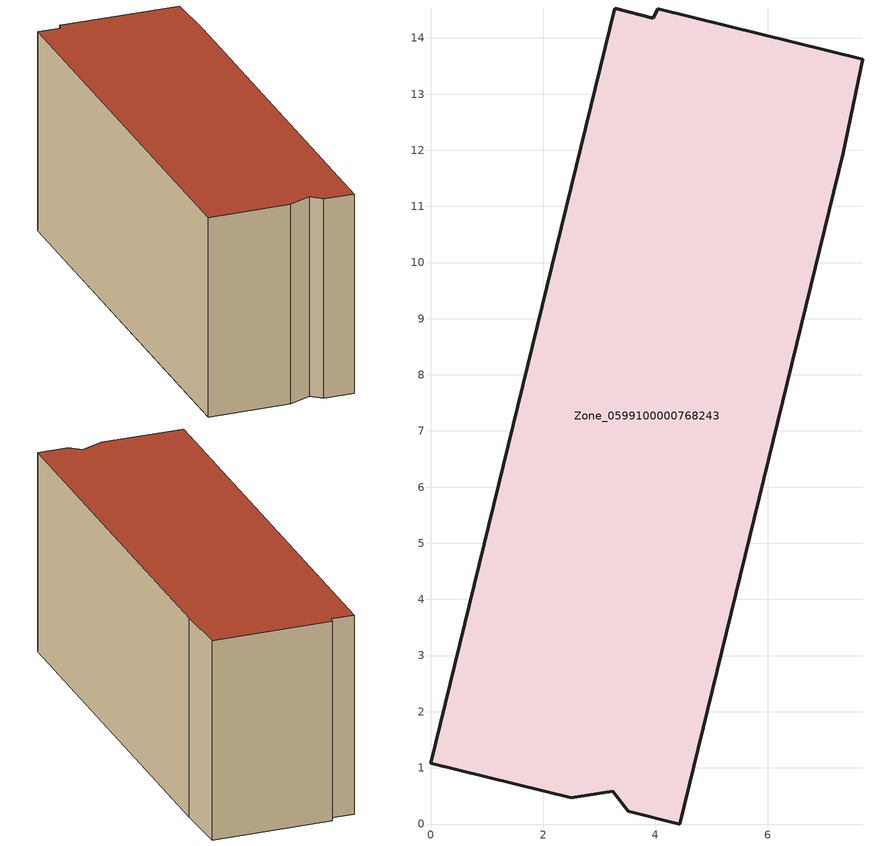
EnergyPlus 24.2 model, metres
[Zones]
Zone_0599100000768243
 floor ground (C_G): 3.27,14.53 3.96,14.35 4.04,14.52 7.69,13.62 7.35,11.96 4.43,0 3.52,0.22 3.24,0.58 2.5,0.47 0,1.08 z0
 wall outside (C_F): 3.27,14.53 0,1.08 2.5,0.47 3.24,0.58 3.52,0.22 4.43,0 7.35,11.96 7.69,13.62 4.04,14.52 3.96,14.35 3.27,14.53 z0:6.42
 roof outside (C_R): 3.96,14.35 3.27,14.53 0,1.08 2.5,0.47 3.24,0.58 3.52,0.22 4.43,0 7.35,11.96 7.69,13.62 4.04,14.52 z6.42
[BUILDING]
Pand.0599100000768243: North Axis=0; Terrain=City; Loads Convergence Tolerance Value=0.04; Temperature Convergence Tolerance Value=0.4; Solar Distribution=FullExterior; Maximum Number of Warmup Days=25; Minimum Number of Warmup Days=1
[Site:Location]
Rotterdam.The.Hague.AP_ZH_NLD Design_Conditions: Latitude=51.96; Longitude=4.45; Time Zone=1; Elevation=-4.5
[SITE:GROUNDTEMPERATURE:BUILDINGSURFACE]
18, 18, 18, 18, 18, 18, 18, 18, 18, 18, 18, 18
[MATERIAL] Thermal Absorptance=0.9; Solar Absorptance=0.7; Visible Absorptance=0.7
Name | Roughness | Thickness | Conductivity | Density | Specific Heat
G.TI.1946 | MediumSmooth | 0.15 | 1 | 540 | 1210
F.TI.1946 | Rough | 0.3 | 0.857143 | 1920 | 840
R.TI.1946 | MediumRough | 0.2 | 0.1 | 1500 | 1000
[CONSTRUCTION]
C_G: G.TI.1946
C_F: F.TI.1946
C_R: R.TI.1946
[ZONE]
Zone_0599100000768243: Type=1; Multiplier=1; Ceiling Height=Autocalculate; Volume=Autocalculate; Floor Area=autocalculate; Part of Total Floor Area=Yes
[ZONEINFILTRATION:DESIGNFLOWRATE]
Infil_Zone_0599100000768243: Zone or ZoneList or Space or SpaceList=Zone_0599100000768243; Schedule=AlwaysOn; Design Flow Rate Calculation Method=Flow/Area; Flow Rate per Floor Area=0.003; Constant Term Coefficient=1; Temperature Term Coefficient=0; Velocity Term Coefficient=0; Velocity Squared Term Coefficient=0
[HVACTEMPLATE:ZONE:IDEALLOADSAIRSYSTEM]
Zone_0599100000768243: Maximum Heating Supply Air Temperature=50; Minimum Cooling Supply Air Temperature=13; Maximum Heating Supply Air Humidity Ratio=0.0156; Minimum Cooling Supply Air Humidity Ratio=0.0077; Heating Limit=NoLimit; Cooling Limit=NoLimit; Dehumidification Control Type=ConstantSensibleHeatRatio; Cooling Sensible Heat Ratio=0.7; Dehumidification Setpoint=60; Humidification Control Type=None; Humidification Setpoint=30; Outdoor Air Method=None; Outdoor Air Flow Rate per Person=0.00944; Outdoor Air Flow Rate per Zone Floor Area=0; Outdoor Air Flow Rate per Zone=0; Demand Controlled Ventilation Type=None; Outdoor Air Economizer Type=NoEconomizer; Heat Recovery Type=None; Sensible Heat Recovery Effectiveness=0.7; Latent Heat Recovery Effectiveness=0.65
[ZONECONTROL:THERMOSTAT]
ThermostatControl_Zone_0599100000768243: Zone or ZoneList=Zone_0599100000768243; Control Type Schedule=DualSetpointControlType; Control 1=Thermostat_Zone_0599100000768243; Temperature Difference Between Cutout And Setpoint=0
[THERMOSTATSETPOINT:DUALSETPOINT]
Thermostat_Zone_0599100000768243: Heating Setpoint Temperature Schedule=HeatingSetpoint_Zone_0599100000768243; Cooling Setpoint Temperature Schedule=CoolingSetpoint_Zone_0599100000768243
[SCHEDULE:COMPACT]
HeatingSetpoint_Zone_0599100000768243: Through: 12/31, For: AllDays, Until: 24:00, 21
CoolingSetpoint_Zone_0599100000768243: Through: 12/31, For: AllDays, Until: 24:00, 24
DualSetpointControlType: Through: 12/31, For: AllDays, Until: 24:00, 4
AlwaysOn: Through: 12/31, For: AllDays, Until: 24:00, 1
